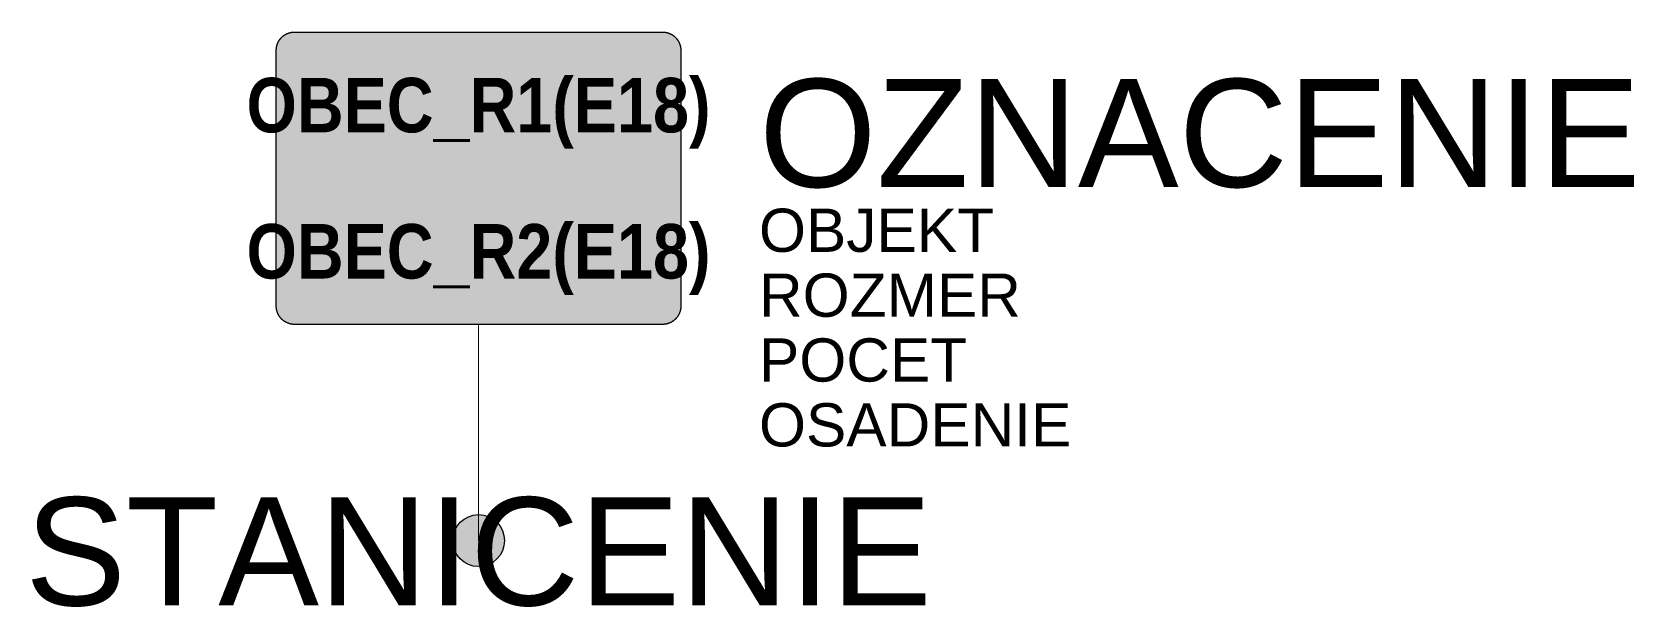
# Model space of a CAD drawing. Header units: metres. Extents: x -10.3 to 26.7, y -1.5 to 11.8.
import ezdxf
from ezdxf.enums import TextEntityAlignment as Align

# ---------------------------------------------------------------- set-up
doc = ezdxf.new("R2010")
doc.units = ezdxf.units.M
doc.layers.get('Defpoints').update_dxf_attribs({"color": 140, "lineweight": 5})
doc.styles.add('DZ', font='arialbd.ttf')
doc.styles.get("Standard").update_dxf_attribs({"font": 'arial.ttf'})

msp = doc.modelspace()

# ---------------------------------------------------------------- hatches: boundary and pattern name
at = {"true_color": 0xf1efea}
h = msp.add_hatch(color=7, dxfattribs=at)
h.dxf.hatch_style = 1
h.paths.add_polyline_path([(4.675, 11.344), (4.675, 11.35), (4.675, 11.355), (4.674, 11.36), (4.674, 11.365), (4.673, 11.376), (4.672, 11.386), (4.672, 11.391), (4.671, 11.397), (4.67, 11.402), (4.67, 11.407), (4.669, 11.412), (4.668, 11.417), (4.667, 11.422), (4.666, 11.427), (4.665, 11.432), (4.663, 11.437), (4.662, 11.442), (4.661, 11.447), (4.658, 11.457), (4.655, 11.467), (4.654, 11.472), (4.652, 11.477), (4.648, 11.487), (4.647, 11.492), (4.643, 11.501), (4.641, 11.506), (4.637, 11.515), (4.631, 11.526), (4.63, 11.529), (4.628, 11.534), (4.625, 11.538), (4.623, 11.543), (4.62, 11.548), (4.618, 11.552), (4.615, 11.556), (4.609, 11.565), (4.607, 11.57), (4.604, 11.574), (4.601, 11.578), (4.595, 11.587), (4.592, 11.591), (4.589, 11.595), (4.586, 11.599), (4.582, 11.603), (4.579, 11.607), (4.576, 11.611), (4.569, 11.619), (4.562, 11.627), (4.558, 11.631), (4.555, 11.635), (4.551, 11.638), (4.543, 11.646), (4.54, 11.649), (4.532, 11.656), (4.528, 11.66), (4.524, 11.663), (4.52, 11.667), (4.516, 11.67), (4.512, 11.673), (4.508, 11.676), (4.503, 11.679), (4.495, 11.685), (4.491, 11.688), (4.487, 11.691), (4.482, 11.694), (4.478, 11.697), (4.473, 11.7), (4.469, 11.702), (4.465, 11.705), (4.46, 11.708), (4.456, 11.71), (4.446, 11.715), (4.442, 11.717), (4.433, 11.722), (4.421, 11.727), (4.418, 11.728), (4.414, 11.73), (4.404, 11.734), (4.399, 11.736), (4.389, 11.739), (4.385, 11.741), (4.38, 11.743), (4.37, 11.746), (4.358, 11.749), (4.355, 11.75), (4.35, 11.751), (4.345, 11.752), (4.34, 11.753), (4.335, 11.754), (4.33, 11.755), (4.324, 11.756), (4.319, 11.757), (4.314, 11.758), (4.309, 11.759), (4.304, 11.759), (4.299, 11.76), (4.288, 11.761), (4.277, 11.762), (4.273, 11.762), (4.267, 11.762), (4.262, 11.762), (4.251, 11.762), (-4.252, 11.762), (-4.262, 11.762), (-4.267, 11.762), (-4.273, 11.762), (-4.278, 11.762), (-4.283, 11.761), (-4.288, 11.761), (-4.299, 11.76), (-4.304, 11.759), (-4.309, 11.759), (-4.314, 11.758), (-4.319, 11.757), (-4.324, 11.756), (-4.33, 11.755), (-4.335, 11.754), (-4.34, 11.753), (-4.345, 11.752), (-4.35, 11.751), (-4.355, 11.75), (-4.36, 11.748), (-4.365, 11.747), (-4.37, 11.746), (-4.38, 11.743), (-4.385, 11.741), (-4.39, 11.739), (-4.394, 11.738), (-4.399, 11.736), (-4.404, 11.734), (-4.414, 11.73), (-4.425, 11.725), (-4.434, 11.721), (-4.437, 11.72), (-4.442, 11.717), (-4.446, 11.715), (-4.456, 11.71), (-4.46, 11.708), (-4.465, 11.705), (-4.474, 11.7), (-4.478, 11.697), (-4.482, 11.694), (-4.487, 11.691), (-4.491, 11.688), (-4.495, 11.685), (-4.504, 11.679), (-4.508, 11.676), (-4.512, 11.673), (-4.516, 11.67), (-4.52, 11.667), (-4.524, 11.663), (-4.528, 11.66), (-4.532, 11.656), (-4.536, 11.653), (-4.54, 11.649), (-4.544, 11.646), (-4.551, 11.638), (-4.555, 11.635), (-4.558, 11.631), (-4.562, 11.627), (-4.565, 11.623), (-4.569, 11.619), (-4.576, 11.611), (-4.579, 11.607), (-4.582, 11.603), (-4.586, 11.599), (-4.589, 11.595), (-4.592, 11.591), (-4.595, 11.587), (-4.598, 11.583), (-4.601, 11.578), (-4.604, 11.574), (-4.607, 11.57), (-4.609, 11.565), (-4.615, 11.556), (-4.618, 11.552), (-4.62, 11.548), (-4.623, 11.543), (-4.625, 11.538), (-4.628, 11.534), (-4.63, 11.529), (-4.632, 11.525), (-4.638, 11.513), (-4.639, 11.511), (-4.641, 11.506), (-4.643, 11.501), (-4.645, 11.496), (-4.647, 11.492), (-4.648, 11.487), (-4.65, 11.482), (-4.652, 11.477), (-4.654, 11.472), (-4.655, 11.467), (-4.657, 11.462), (-4.658, 11.457), (-4.66, 11.452), (-4.661, 11.447), (-4.662, 11.442), (-4.664, 11.437), (-4.665, 11.432), (-4.667, 11.421), (-4.668, 11.417), (-4.67, 11.407), (-4.671, 11.396), (-4.672, 11.391), (-4.672, 11.386), (-4.673, 11.381), (-4.673, 11.376), (-4.674, 11.371), (-4.674, 11.365), (-4.674, 11.36), (-4.675, 11.355), (-4.675, 11.346), (-4.675, 5.423), (-4.675, 5.418), (-4.675, 5.413), (-4.675, 5.408), (-4.674, 5.402), (-4.674, 5.397), (-4.674, 5.392), (-4.673, 5.387), (-4.673, 5.381), (-4.672, 5.376), (-4.672, 5.371), (-4.671, 5.366), (-4.67, 5.355), (-4.669, 5.351), (-4.668, 5.345), (-4.667, 5.34), (-4.666, 5.335), (-4.665, 5.33), (-4.664, 5.325), (-4.661, 5.315), (-4.66, 5.31), (-4.658, 5.305), (-4.657, 5.3), (-4.655, 5.295), (-4.654, 5.29), (-4.65, 5.281), (-4.648, 5.276), (-4.647, 5.271), (-4.645, 5.266), (-4.643, 5.261), (-4.641, 5.256), (-4.639, 5.252), (-4.637, 5.247), (-4.634, 5.242), (-4.632, 5.238), (-4.63, 5.233), (-4.628, 5.229), (-4.623, 5.219), (-4.62, 5.215), (-4.618, 5.21), (-4.615, 5.206), (-4.612, 5.201), (-4.606, 5.192), (-4.599, 5.181), (-4.598, 5.18), (-4.595, 5.176), (-4.592, 5.171), (-4.589, 5.167), (-4.582, 5.159), (-4.574, 5.149), (-4.569, 5.143), (-4.565, 5.139), (-4.562, 5.135), (-4.558, 5.131), (-4.555, 5.128), (-4.551, 5.124), (-4.547, 5.12), (-4.544, 5.117), (-4.54, 5.113), (-4.536, 5.109), (-4.532, 5.106), (-4.524, 5.099), (-4.52, 5.096), (-4.516, 5.093), (-4.508, 5.086), (-4.504, 5.083), (-4.499, 5.08), (-4.495, 5.077), (-4.491, 5.074), (-4.482, 5.068), (-4.478, 5.065), (-4.469, 5.06), (-4.465, 5.057), (-4.46, 5.055), (-4.456, 5.052), (-4.446, 5.047), (-4.442, 5.045), (-4.437, 5.043), (-4.433, 5.041), (-4.428, 5.038), (-4.423, 5.036), (-4.413, 5.032), (-4.404, 5.028), (-4.399, 5.027), (-4.394, 5.025), (-4.39, 5.023), (-4.38, 5.02), (-4.37, 5.017), (-4.365, 5.015), (-4.36, 5.014), (-4.355, 5.013), (-4.35, 5.012), (-4.34, 5.009), (-4.335, 5.008), (-4.33, 5.007), (-4.324, 5.006), (-4.314, 5.005), (-4.304, 5.003), (-4.299, 5.003), (-4.288, 5.002), (-4.283, 5.001), (-4.278, 5.001), (-4.273, 5), (-4.267, 5), (-4.262, 5), (-4.258, 5), (4.252, 5), (4.257, 5), (4.262, 5), (4.267, 5), (4.273, 5), (4.278, 5.001), (4.289, 5.002), (4.299, 5.003), (4.304, 5.003), (4.309, 5.004), (4.314, 5.005), (4.319, 5.005), (4.324, 5.006), (4.33, 5.007), (4.335, 5.008), (4.34, 5.009), (4.35, 5.012), (4.355, 5.013), (4.36, 5.014), (4.371, 5.017), (4.38, 5.02), (4.39, 5.023), (4.394, 5.025), (4.399, 5.027), (4.404, 5.028), (4.414, 5.032), (4.418, 5.034), (4.423, 5.036), (4.428, 5.038), (4.433, 5.041), (4.437, 5.043), (4.442, 5.045), (4.446, 5.047), (4.456, 5.052), (4.46, 5.055), (4.469, 5.06), (4.473, 5.063), (4.483, 5.069), (4.494, 5.076), (4.495, 5.077), (4.499, 5.08), (4.503, 5.083), (4.508, 5.086), (4.512, 5.089), (4.516, 5.093), (4.52, 5.096), (4.524, 5.099), (4.528, 5.103), (4.532, 5.106), (4.536, 5.109), (4.54, 5.113), (4.543, 5.117), (4.547, 5.12), (4.555, 5.128), (4.558, 5.131), (4.562, 5.135), (4.569, 5.143), (4.576, 5.151), (4.579, 5.155), (4.582, 5.159), (4.589, 5.167), (4.592, 5.171), (4.595, 5.176), (4.598, 5.18), (4.601, 5.184), (4.607, 5.194), (4.615, 5.205), (4.615, 5.206), (4.618, 5.21), (4.62, 5.215), (4.623, 5.219), (4.625, 5.224), (4.628, 5.229), (4.63, 5.233), (4.632, 5.238), (4.634, 5.242), (4.637, 5.247), (4.639, 5.252), (4.641, 5.256), (4.643, 5.261), (4.647, 5.271), (4.648, 5.276), (4.65, 5.281), (4.652, 5.285), (4.654, 5.29), (4.655, 5.295), (4.658, 5.305), (4.661, 5.317), (4.662, 5.32), (4.663, 5.325), (4.666, 5.335), (4.667, 5.34), (4.668, 5.345), (4.669, 5.351), (4.67, 5.356), (4.67, 5.361), (4.671, 5.366), (4.672, 5.371), (4.672, 5.376), (4.673, 5.387), (4.674, 5.397), (4.674, 5.402), (4.675, 5.408), (4.675, 5.413), (4.675, 5.418), (4.675, 5.423)])
at = {"true_color": 0x292829}
h = msp.add_hatch(color=250, dxfattribs=at)
h.paths.add_polyline_path([(-4.264, 8.646), (-4.258, 8.646), (4.254, 8.646), (4.26, 8.646), (4.264, 8.646), (4.27, 8.647), (4.276, 8.648), (4.281, 8.649), (4.287, 8.65), (4.291, 8.651), (4.295, 8.652), (4.3, 8.653), (4.308, 8.656), (4.313, 8.658), (4.317, 8.66), (4.32, 8.661), (4.327, 8.665), (4.331, 8.667), (4.335, 8.67), (4.34, 8.673), (4.344, 8.675), (4.351, 8.681), (4.358, 8.687), (4.363, 8.691), (4.367, 8.695), (4.369, 8.698), (4.375, 8.705), (4.381, 8.713), (4.385, 8.718), (4.387, 8.722), (4.389, 8.726), (4.391, 8.729), (4.395, 8.737), (4.398, 8.743), (4.399, 8.746), (4.402, 8.752), (4.403, 8.757), (4.404, 8.761), (4.405, 8.765), (4.407, 8.771), (4.408, 8.776), (4.409, 8.782), (4.41, 8.791), (4.41, 8.799), (4.41, 8.805), (4.41, 11.339), (4.41, 11.343), (4.41, 11.35), (4.409, 11.357), (4.409, 11.363), (4.408, 11.369), (4.406, 11.375), (4.405, 11.379), (4.404, 11.383), (4.403, 11.388), (4.401, 11.394), (4.399, 11.397), (4.397, 11.403), (4.395, 11.408), (4.391, 11.415), (4.389, 11.418), (4.387, 11.423), (4.383, 11.428), (4.381, 11.431), (4.375, 11.439), (4.369, 11.446), (4.365, 11.451), (4.361, 11.454), (4.358, 11.457), (4.356, 11.459), (4.351, 11.463), (4.344, 11.469), (4.34, 11.471), (4.335, 11.474), (4.331, 11.477), (4.327, 11.479), (4.324, 11.481), (4.32, 11.482), (4.316, 11.484), (4.31, 11.487), (4.304, 11.489), (4.299, 11.491), (4.291, 11.493), (4.285, 11.494), (4.28, 11.495), (4.274, 11.496), (4.265, 11.497), (4.258, 11.498), (4.251, 11.498), (-4.254, 11.498), (-4.263, 11.498), (-4.27, 11.497), (-4.278, 11.496), (-4.286, 11.494), (-4.291, 11.493), (-4.295, 11.492), (-4.299, 11.491), (-4.303, 11.49), (-4.308, 11.488), (-4.319, 11.483), (-4.326, 11.479), (-4.331, 11.477), (-4.335, 11.474), (-4.34, 11.471), (-4.345, 11.468), (-4.352, 11.463), (-4.357, 11.458), (-4.361, 11.454), (-4.365, 11.45), (-4.371, 11.444), (-4.375, 11.439), (-4.379, 11.434), (-4.381, 11.431), (-4.383, 11.428), (-4.387, 11.423), (-4.389, 11.418), (-4.391, 11.415), (-4.393, 11.411), (-4.395, 11.408), (-4.397, 11.403), (-4.4, 11.396), (-4.403, 11.389), (-4.405, 11.381), (-4.407, 11.373), (-4.408, 11.365), (-4.409, 11.357), (-4.41, 11.35), (-4.41, 11.341), (-4.41, 8.805), (-4.41, 8.799), (-4.41, 8.791), (-4.409, 8.782), (-4.408, 8.774), (-4.406, 8.766), (-4.404, 8.76), (-4.402, 8.752), (-4.399, 8.745), (-4.396, 8.739), (-4.395, 8.736), (-4.393, 8.732), (-4.391, 8.729), (-4.389, 8.726), (-4.387, 8.721), (-4.383, 8.716), (-4.381, 8.713), (-4.379, 8.71), (-4.375, 8.704), (-4.371, 8.699), (-4.365, 8.694), (-4.361, 8.69), (-4.357, 8.685), (-4.352, 8.681), (-4.345, 8.676), (-4.338, 8.671), (-4.334, 8.669), (-4.331, 8.667), (-4.326, 8.664), (-4.319, 8.661), (-4.312, 8.658), (-4.306, 8.655), (-4.303, 8.654), (-4.299, 8.653), (-4.295, 8.652), (-4.29, 8.65), (-4.281, 8.649), (-4.276, 8.648), (-4.27, 8.647)])
h.paths.add_polyline_path([(4.569, 8.805), (4.569, 11.339), (4.569, 11.347), (4.569, 11.356), (4.568, 11.364), (4.567, 11.372), (4.567, 11.38), (4.566, 11.388), (4.564, 11.395), (4.563, 11.403), (4.561, 11.411), (4.559, 11.419), (4.557, 11.426), (4.555, 11.434), (4.552, 11.441), (4.55, 11.448), (4.547, 11.456), (4.544, 11.463), (4.541, 11.47), (4.538, 11.477), (4.534, 11.484), (4.531, 11.491), (4.527, 11.497), (4.523, 11.504), (4.519, 11.51), (4.515, 11.517), (4.511, 11.523), (4.506, 11.529), (4.501, 11.535), (4.497, 11.541), (4.492, 11.547), (4.487, 11.553), (4.481, 11.558), (4.476, 11.564), (4.471, 11.569), (4.465, 11.574), (4.459, 11.579), (4.454, 11.584), (4.448, 11.589), (4.442, 11.594), (4.435, 11.598), (4.429, 11.602), (4.423, 11.607), (4.416, 11.611), (4.41, 11.615), (4.403, 11.618), (4.396, 11.622), (4.389, 11.625), (4.382, 11.629), (4.375, 11.632), (4.368, 11.635), (4.361, 11.637), (4.353, 11.64), (4.346, 11.642), (4.339, 11.645), (4.331, 11.647), (4.323, 11.649), (4.316, 11.65), (4.308, 11.652), (4.3, 11.653), (4.292, 11.654), (4.284, 11.655), (4.276, 11.656), (4.268, 11.656), (4.26, 11.657), (4.252, 11.657), (-4.252, 11.657), (-4.26, 11.657), (-4.268, 11.656), (-4.276, 11.656), (-4.284, 11.655), (-4.292, 11.654), (-4.3, 11.653), (-4.308, 11.652), (-4.316, 11.65), (-4.323, 11.649), (-4.331, 11.647), (-4.339, 11.645), (-4.346, 11.642), (-4.354, 11.64), (-4.361, 11.637), (-4.368, 11.635), (-4.375, 11.632), (-4.382, 11.629), (-4.389, 11.625), (-4.396, 11.622), (-4.403, 11.618), (-4.41, 11.615), (-4.416, 11.611), (-4.423, 11.607), (-4.429, 11.602), (-4.435, 11.598), (-4.442, 11.594), (-4.448, 11.589), (-4.454, 11.584), (-4.459, 11.579), (-4.465, 11.574), (-4.471, 11.569), (-4.476, 11.564), (-4.481, 11.558), (-4.487, 11.553), (-4.492, 11.547), (-4.497, 11.541), (-4.501, 11.535), (-4.506, 11.529), (-4.511, 11.523), (-4.515, 11.517), (-4.519, 11.51), (-4.523, 11.504), (-4.527, 11.497), (-4.531, 11.491), (-4.534, 11.484), (-4.538, 11.477), (-4.541, 11.47), (-4.544, 11.463), (-4.547, 11.456), (-4.55, 11.448), (-4.553, 11.441), (-4.555, 11.434), (-4.557, 11.426), (-4.559, 11.419), (-4.561, 11.411), (-4.563, 11.403), (-4.564, 11.395), (-4.566, 11.388), (-4.567, 11.38), (-4.568, 11.372), (-4.568, 11.364), (-4.569, 11.356), (-4.569, 11.347), (-4.569, 11.339), (-4.569, 8.805), (-4.569, 8.796), (-4.569, 8.788), (-4.568, 8.78), (-4.568, 8.772), (-4.567, 8.764), (-4.566, 8.756), (-4.564, 8.748), (-4.563, 8.741), (-4.561, 8.733), (-4.559, 8.725), (-4.557, 8.718), (-4.555, 8.71), (-4.553, 8.703), (-4.55, 8.695), (-4.547, 8.688), (-4.544, 8.681), (-4.541, 8.674), (-4.538, 8.667), (-4.534, 8.66), (-4.531, 8.653), (-4.527, 8.647), (-4.523, 8.64), (-4.519, 8.633), (-4.515, 8.627), (-4.511, 8.621), (-4.506, 8.615), (-4.501, 8.609), (-4.497, 8.603), (-4.492, 8.597), (-4.487, 8.591), (-4.481, 8.586), (-4.476, 8.58), (-4.471, 8.575), (-4.465, 8.57), (-4.459, 8.564), (-4.454, 8.56), (-4.448, 8.555), (-4.442, 8.55), (-4.435, 8.546), (-4.429, 8.541), (-4.423, 8.537), (-4.416, 8.533), (-4.41, 8.529), (-4.403, 8.525), (-4.396, 8.522), (-4.389, 8.518), (-4.382, 8.515), (-4.375, 8.512), (-4.368, 8.509), (-4.361, 8.506), (-4.354, 8.504), (-4.346, 8.501), (-4.339, 8.499), (-4.331, 8.497), (-4.323, 8.495), (-4.316, 8.494), (-4.308, 8.492), (-4.3, 8.491), (-4.292, 8.49), (-4.284, 8.489), (-4.276, 8.488), (-4.268, 8.488), (-4.26, 8.487), (-4.252, 8.487), (4.252, 8.487), (4.26, 8.487), (4.268, 8.488), (4.276, 8.488), (4.284, 8.489), (4.292, 8.49), (4.3, 8.491), (4.308, 8.492), (4.316, 8.494), (4.323, 8.495), (4.331, 8.497), (4.339, 8.499), (4.346, 8.501), (4.353, 8.504), (4.361, 8.506), (4.368, 8.509), (4.375, 8.512), (4.382, 8.515), (4.389, 8.518), (4.396, 8.522), (4.403, 8.525), (4.41, 8.529), (4.416, 8.533), (4.423, 8.537), (4.429, 8.541), (4.435, 8.546), (4.442, 8.55), (4.448, 8.555), (4.454, 8.56), (4.459, 8.564), (4.465, 8.57), (4.471, 8.575), (4.476, 8.58), (4.481, 8.586), (4.487, 8.591), (4.492, 8.597), (4.497, 8.603), (4.501, 8.609), (4.506, 8.615), (4.511, 8.621), (4.515, 8.627), (4.519, 8.633), (4.523, 8.64), (4.527, 8.647), (4.531, 8.653), (4.534, 8.66), (4.538, 8.667), (4.541, 8.674), (4.544, 8.681), (4.547, 8.688), (4.55, 8.695), (4.552, 8.703), (4.555, 8.71), (4.557, 8.718), (4.559, 8.725), (4.561, 8.733), (4.563, 8.741), (4.564, 8.748), (4.566, 8.756), (4.567, 8.764), (4.567, 8.772), (4.568, 8.78), (4.569, 8.788), (4.569, 8.796)])
at = {"true_color": 0xba1e10}
for points in [[(4.41, 11.193), (4.41, 11.339), (4.41, 11.343), (4.41, 11.35), (4.409, 11.357), (4.409, 11.363), (4.408, 11.369), (4.406, 11.375), (4.405, 11.379), (4.404, 11.383), (4.403, 11.388), (4.401, 11.394), (4.399, 11.397), (4.397, 11.403), (4.395, 11.408), (4.391, 11.415), (4.389, 11.418), (4.387, 11.423), (4.383, 11.428), (4.381, 11.431), (4.375, 11.439), (4.369, 11.446), (4.365, 11.451), (4.361, 11.454), (4.358, 11.457), (4.356, 11.459), (4.351, 11.463), (4.344, 11.469), (4.34, 11.471), (4.335, 11.474), (4.331, 11.477), (4.327, 11.479), (4.324, 11.481), (4.32, 11.482), (4.316, 11.484), (4.31, 11.487), (4.304, 11.489), (4.299, 11.491), (4.291, 11.493), (4.285, 11.494), (4.28, 11.495), (4.274, 11.496), (4.265, 11.497), (4.258, 11.498), (4.251, 11.498), (3.016, 11.498), (-4.41, 8.951), (-4.41, 8.805), (-4.41, 8.799), (-4.41, 8.791), (-4.409, 8.782), (-4.408, 8.774), (-4.406, 8.766), (-4.404, 8.76), (-4.402, 8.752), (-4.399, 8.745), (-4.396, 8.739), (-4.395, 8.736), (-4.393, 8.732), (-4.391, 8.729), (-4.389, 8.726), (-4.387, 8.721), (-4.383, 8.716), (-4.381, 8.713), (-4.379, 8.71), (-4.375, 8.704), (-4.371, 8.699), (-4.365, 8.694), (-4.361, 8.69), (-4.357, 8.685), (-4.352, 8.681), (-4.345, 8.676), (-4.338, 8.671), (-4.334, 8.669), (-4.331, 8.667), (-4.326, 8.664), (-4.319, 8.661), (-4.312, 8.658), (-4.306, 8.655), (-4.303, 8.654), (-4.299, 8.653), (-4.295, 8.652), (-4.29, 8.65), (-4.281, 8.649), (-4.276, 8.648), (-4.27, 8.647), (-4.264, 8.646), (-4.258, 8.646), (-3.016, 8.646)], [(-4.41, 5.569), (-4.41, 5.423), (-4.41, 5.419), (-4.41, 5.412), (-4.409, 5.405), (-4.409, 5.399), (-4.408, 5.394), (-4.406, 5.387), (-4.405, 5.384), (-4.404, 5.38), (-4.403, 5.375), (-4.401, 5.369), (-4.399, 5.365), (-4.397, 5.359), (-4.395, 5.354), (-4.391, 5.348), (-4.389, 5.344), (-4.387, 5.339), (-4.383, 5.334), (-4.381, 5.331), (-4.375, 5.323), (-4.369, 5.317), (-4.365, 5.312), (-4.361, 5.308), (-4.358, 5.306), (-4.356, 5.303), (-4.351, 5.3), (-4.344, 5.294), (-4.34, 5.292), (-4.335, 5.288), (-4.331, 5.286), (-4.327, 5.284), (-4.324, 5.282), (-4.32, 5.28), (-4.316, 5.278), (-4.31, 5.276), (-4.304, 5.273), (-4.299, 5.272), (-4.291, 5.269), (-4.285, 5.268), (-4.28, 5.267), (-4.274, 5.266), (-4.265, 5.265), (-4.258, 5.265), (-4.251, 5.265), (-3.016, 5.265), (4.41, 7.812), (4.41, 7.958), (4.41, 7.963), (4.41, 7.972), (4.409, 7.981), (4.408, 7.988), (4.406, 7.996), (4.404, 8.003), (4.402, 8.01), (4.399, 8.018), (4.396, 8.023), (4.395, 8.027), (4.393, 8.03), (4.391, 8.034), (4.389, 8.037), (4.387, 8.042), (4.383, 8.047), (4.381, 8.05), (4.379, 8.053), (4.375, 8.058), (4.371, 8.063), (4.365, 8.069), (4.361, 8.073), (4.357, 8.077), (4.352, 8.081), (4.345, 8.086), (4.338, 8.091), (4.334, 8.094), (4.331, 8.096), (4.326, 8.098), (4.319, 8.102), (4.312, 8.105), (4.306, 8.107), (4.303, 8.108), (4.299, 8.11), (4.295, 8.111), (4.29, 8.112), (4.281, 8.114), (4.276, 8.115), (4.27, 8.116), (4.264, 8.116), (4.258, 8.117), (3.016, 8.117)]]:
    msp.add_hatch(color=22, dxfattribs=at).paths.add_polyline_path(points)
at = {"true_color": 0x005b8c}
h = msp.add_hatch(color=146, dxfattribs=at)
h.paths.add_polyline_path([(-4.264, 8.116), (-4.258, 8.117), (4.254, 8.117), (4.26, 8.116), (4.264, 8.116), (4.27, 8.116), (4.276, 8.115), (4.281, 8.114), (4.287, 8.113), (4.291, 8.112), (4.295, 8.111), (4.3, 8.109), (4.308, 8.106), (4.313, 8.104), (4.317, 8.103), (4.32, 8.101), (4.327, 8.098), (4.331, 8.096), (4.335, 8.093), (4.34, 8.09), (4.344, 8.087), (4.351, 8.081), (4.358, 8.075), (4.363, 8.071), (4.367, 8.067), (4.369, 8.065), (4.375, 8.058), (4.381, 8.05), (4.385, 8.044), (4.387, 8.04), (4.389, 8.037), (4.391, 8.034), (4.395, 8.026), (4.398, 8.02), (4.399, 8.016), (4.402, 8.01), (4.403, 8.005), (4.404, 8.001), (4.405, 7.998), (4.407, 7.991), (4.408, 7.986), (4.409, 7.98), (4.41, 7.972), (4.41, 7.964), (4.41, 7.958), (4.41, 5.423), (4.41, 5.419), (4.41, 5.412), (4.409, 5.405), (4.409, 5.399), (4.408, 5.394), (4.406, 5.387), (4.405, 5.384), (4.404, 5.38), (4.403, 5.375), (4.401, 5.369), (4.399, 5.365), (4.397, 5.359), (4.395, 5.354), (4.391, 5.348), (4.389, 5.344), (4.387, 5.34), (4.383, 5.335), (4.381, 5.331), (4.375, 5.323), (4.369, 5.317), (4.365, 5.312), (4.361, 5.308), (4.358, 5.306), (4.356, 5.303), (4.351, 5.3), (4.344, 5.294), (4.34, 5.292), (4.335, 5.288), (4.331, 5.286), (4.327, 5.284), (4.324, 5.282), (4.32, 5.28), (4.316, 5.278), (4.31, 5.276), (4.304, 5.273), (4.299, 5.272), (4.291, 5.27), (4.285, 5.268), (4.28, 5.267), (4.274, 5.266), (4.265, 5.265), (4.258, 5.265), (4.251, 5.265), (-4.254, 5.265), (-4.263, 5.265), (-4.27, 5.266), (-4.278, 5.267), (-4.286, 5.268), (-4.291, 5.27), (-4.295, 5.271), (-4.299, 5.272), (-4.303, 5.273), (-4.308, 5.275), (-4.319, 5.279), (-4.326, 5.283), (-4.331, 5.286), (-4.335, 5.288), (-4.34, 5.292), (-4.345, 5.295), (-4.352, 5.3), (-4.357, 5.304), (-4.361, 5.308), (-4.365, 5.312), (-4.371, 5.318), (-4.375, 5.323), (-4.379, 5.328), (-4.381, 5.331), (-4.383, 5.335), (-4.387, 5.34), (-4.389, 5.344), (-4.391, 5.348), (-4.393, 5.351), (-4.395, 5.354), (-4.397, 5.359), (-4.4, 5.367), (-4.403, 5.374), (-4.405, 5.381), (-4.407, 5.39), (-4.408, 5.398), (-4.409, 5.405), (-4.41, 5.412), (-4.41, 5.421), (-4.41, 7.958), (-4.41, 7.963), (-4.41, 7.972), (-4.409, 7.981), (-4.408, 7.988), (-4.406, 7.996), (-4.404, 8.003), (-4.402, 8.01), (-4.399, 8.018), (-4.396, 8.023), (-4.395, 8.027), (-4.393, 8.03), (-4.391, 8.034), (-4.389, 8.037), (-4.387, 8.042), (-4.383, 8.047), (-4.381, 8.05), (-4.379, 8.053), (-4.375, 8.058), (-4.371, 8.063), (-4.365, 8.069), (-4.361, 8.073), (-4.357, 8.077), (-4.352, 8.081), (-4.345, 8.086), (-4.338, 8.091), (-4.334, 8.094), (-4.331, 8.096), (-4.326, 8.098), (-4.319, 8.102), (-4.312, 8.105), (-4.306, 8.107), (-4.303, 8.108), (-4.299, 8.11), (-4.295, 8.111), (-4.29, 8.112), (-4.281, 8.114), (-4.276, 8.115), (-4.27, 8.116)])
h.paths.add_polyline_path([(4.569, 7.958), (4.569, 5.423), (4.569, 5.415), (4.569, 5.407), (4.568, 5.399), (4.567, 5.391), (4.567, 5.383), (4.566, 5.375), (4.564, 5.367), (4.563, 5.359), (4.561, 5.352), (4.559, 5.344), (4.557, 5.336), (4.555, 5.329), (4.552, 5.321), (4.55, 5.314), (4.547, 5.307), (4.544, 5.3), (4.541, 5.293), (4.538, 5.286), (4.534, 5.279), (4.531, 5.272), (4.527, 5.265), (4.523, 5.259), (4.519, 5.252), (4.515, 5.246), (4.511, 5.239), (4.506, 5.233), (4.501, 5.227), (4.497, 5.221), (4.492, 5.215), (4.487, 5.21), (4.481, 5.204), (4.476, 5.199), (4.471, 5.193), (4.465, 5.188), (4.459, 5.183), (4.454, 5.178), (4.448, 5.174), (4.442, 5.169), (4.435, 5.164), (4.429, 5.16), (4.423, 5.156), (4.416, 5.152), (4.41, 5.148), (4.403, 5.144), (4.396, 5.141), (4.389, 5.137), (4.382, 5.134), (4.375, 5.131), (4.368, 5.128), (4.361, 5.125), (4.353, 5.122), (4.346, 5.12), (4.339, 5.118), (4.331, 5.116), (4.323, 5.114), (4.316, 5.112), (4.308, 5.111), (4.3, 5.109), (4.292, 5.108), (4.284, 5.107), (4.276, 5.107), (4.268, 5.106), (4.26, 5.106), (4.252, 5.106), (-4.252, 5.106), (-4.26, 5.106), (-4.268, 5.106), (-4.276, 5.107), (-4.284, 5.107), (-4.292, 5.108), (-4.3, 5.109), (-4.308, 5.111), (-4.316, 5.112), (-4.323, 5.114), (-4.331, 5.116), (-4.339, 5.118), (-4.346, 5.12), (-4.354, 5.122), (-4.361, 5.125), (-4.368, 5.128), (-4.375, 5.131), (-4.382, 5.134), (-4.389, 5.137), (-4.396, 5.141), (-4.403, 5.144), (-4.41, 5.148), (-4.416, 5.152), (-4.423, 5.156), (-4.429, 5.16), (-4.435, 5.164), (-4.442, 5.169), (-4.448, 5.174), (-4.454, 5.178), (-4.459, 5.183), (-4.465, 5.188), (-4.471, 5.193), (-4.476, 5.199), (-4.481, 5.204), (-4.487, 5.21), (-4.492, 5.215), (-4.497, 5.221), (-4.501, 5.227), (-4.506, 5.233), (-4.511, 5.239), (-4.515, 5.246), (-4.519, 5.252), (-4.523, 5.259), (-4.527, 5.265), (-4.531, 5.272), (-4.534, 5.279), (-4.538, 5.286), (-4.541, 5.293), (-4.544, 5.3), (-4.547, 5.307), (-4.55, 5.314), (-4.553, 5.321), (-4.555, 5.329), (-4.557, 5.336), (-4.559, 5.344), (-4.561, 5.352), (-4.563, 5.359), (-4.564, 5.367), (-4.566, 5.375), (-4.567, 5.383), (-4.568, 5.391), (-4.568, 5.399), (-4.569, 5.407), (-4.569, 5.415), (-4.569, 5.423), (-4.569, 7.958), (-4.569, 7.966), (-4.569, 7.974), (-4.568, 7.982), (-4.568, 7.99), (-4.567, 7.998), (-4.566, 8.006), (-4.564, 8.014), (-4.563, 8.022), (-4.561, 8.03), (-4.559, 8.037), (-4.557, 8.045), (-4.555, 8.052), (-4.553, 8.06), (-4.55, 8.067), (-4.547, 8.074), (-4.544, 8.082), (-4.541, 8.089), (-4.538, 8.096), (-4.534, 8.102), (-4.531, 8.109), (-4.527, 8.116), (-4.523, 8.123), (-4.519, 8.129), (-4.515, 8.135), (-4.511, 8.142), (-4.506, 8.148), (-4.501, 8.154), (-4.497, 8.16), (-4.492, 8.166), (-4.487, 8.171), (-4.481, 8.177), (-4.476, 8.182), (-4.471, 8.188), (-4.465, 8.193), (-4.459, 8.198), (-4.454, 8.203), (-4.448, 8.208), (-4.442, 8.212), (-4.435, 8.217), (-4.429, 8.221), (-4.423, 8.225), (-4.416, 8.229), (-4.41, 8.233), (-4.403, 8.237), (-4.396, 8.241), (-4.389, 8.244), (-4.382, 8.247), (-4.375, 8.25), (-4.368, 8.253), (-4.361, 8.256), (-4.354, 8.259), (-4.346, 8.261), (-4.339, 8.263), (-4.331, 8.265), (-4.323, 8.267), (-4.316, 8.269), (-4.308, 8.27), (-4.3, 8.272), (-4.292, 8.273), (-4.284, 8.274), (-4.276, 8.275), (-4.268, 8.275), (-4.26, 8.275), (-4.252, 8.275), (4.252, 8.275), (4.26, 8.275), (4.268, 8.275), (4.276, 8.275), (4.284, 8.274), (4.292, 8.273), (4.3, 8.272), (4.308, 8.27), (4.316, 8.269), (4.323, 8.267), (4.331, 8.265), (4.339, 8.263), (4.346, 8.261), (4.353, 8.259), (4.361, 8.256), (4.368, 8.253), (4.375, 8.25), (4.382, 8.247), (4.389, 8.244), (4.396, 8.241), (4.403, 8.237), (4.41, 8.233), (4.416, 8.229), (4.423, 8.225), (4.429, 8.221), (4.435, 8.217), (4.442, 8.212), (4.448, 8.208), (4.454, 8.203), (4.459, 8.198), (4.465, 8.193), (4.471, 8.188), (4.476, 8.182), (4.481, 8.177), (4.487, 8.171), (4.492, 8.166), (4.497, 8.16), (4.501, 8.154), (4.506, 8.148), (4.511, 8.142), (4.515, 8.135), (4.519, 8.129), (4.523, 8.123), (4.527, 8.116), (4.531, 8.109), (4.534, 8.102), (4.538, 8.096), (4.541, 8.089), (4.544, 8.082), (4.547, 8.074), (4.55, 8.067), (4.552, 8.06), (4.555, 8.052), (4.557, 8.045), (4.559, 8.037), (4.561, 8.03), (4.563, 8.022), (4.564, 8.014), (4.566, 8.006), (4.567, 7.998), (4.567, 7.99), (4.568, 7.982), (4.569, 7.974), (4.569, 7.966)])
h = msp.add_hatch(color=0)
h.dxf.hatch_style = 1
h.paths.add_polyline_path([(0.6, 0, 1), (-0.6, 0, 1)])

# ---------------------------------------------------------------- linework, layer by layer
at = {"lineweight": 9}
msp.add_line((0, 5), (0, 2.5), dxfattribs=at)
at = {"color": 0, "lineweight": 9}
msp.add_line((0, 2.5), (0, 0), dxfattribs=at)
at = {"color": 7, "true_color": 0xf1efea}
msp.add_lwpolyline([(-4.257, 5), (-4.262, 5), (-4.267, 5), (-4.273, 5), (-4.278, 5.001), (-4.283, 5.001), (-4.288, 5.002), (-4.293, 5.002), (-4.299, 5.003), (-4.304, 5.003), (-4.309, 5.004), (-4.314, 5.005), (-4.319, 5.005), (-4.324, 5.006), (-4.33, 5.007), (-4.335, 5.008), (-4.34, 5.009), (-4.345, 5.01), (-4.35, 5.012), (-4.355, 5.013), (-4.36, 5.014), (-4.365, 5.015), (-4.37, 5.017), (-4.375, 5.018), (-4.38, 5.02), (-4.385, 5.021), (-4.39, 5.023), (-4.394, 5.025), (-4.399, 5.027), (-4.404, 5.028), (-4.409, 5.03), (-4.414, 5.032), (-4.418, 5.034), (-4.423, 5.036), (-4.428, 5.038), (-4.433, 5.041), (-4.437, 5.043), (-4.442, 5.045), (-4.446, 5.047), (-4.451, 5.05), (-4.456, 5.052), (-4.46, 5.055), (-4.465, 5.057), (-4.469, 5.06), (-4.473, 5.063), (-4.478, 5.065), (-4.482, 5.068), (-4.487, 5.071), (-4.491, 5.074), (-4.495, 5.077), (-4.499, 5.08), (-4.504, 5.083), (-4.508, 5.086), (-4.512, 5.089), (-4.516, 5.093), (-4.52, 5.096), (-4.524, 5.099), (-4.528, 5.103), (-4.532, 5.106), (-4.536, 5.109), (-4.54, 5.113), (-4.544, 5.117), (-4.547, 5.12), (-4.551, 5.124), (-4.555, 5.128), (-4.558, 5.131), (-4.562, 5.135), (-4.565, 5.139), (-4.569, 5.143), (-4.572, 5.147), (-4.576, 5.151), (-4.579, 5.155), (-4.582, 5.159), (-4.586, 5.163), (-4.589, 5.167), (-4.592, 5.171), (-4.595, 5.176), (-4.598, 5.18), (-4.601, 5.184), (-4.604, 5.188), (-4.607, 5.193), (-4.609, 5.197), (-4.612, 5.201), (-4.615, 5.206), (-4.618, 5.21), (-4.62, 5.215), (-4.623, 5.219), (-4.625, 5.224), (-4.628, 5.229), (-4.63, 5.233), (-4.632, 5.238), (-4.634, 5.242), (-4.637, 5.247), (-4.639, 5.252), (-4.641, 5.256), (-4.643, 5.261), (-4.645, 5.266), (-4.647, 5.271), (-4.648, 5.276), (-4.65, 5.281), (-4.652, 5.285), (-4.654, 5.29), (-4.655, 5.295), (-4.657, 5.3), (-4.658, 5.305), (-4.66, 5.31), (-4.661, 5.315), (-4.662, 5.32), (-4.664, 5.325), (-4.665, 5.33), (-4.666, 5.335), (-4.667, 5.34), (-4.668, 5.345), (-4.669, 5.351), (-4.67, 5.356), (-4.67, 5.361), (-4.671, 5.366), (-4.672, 5.371), (-4.672, 5.376), (-4.673, 5.381), (-4.673, 5.387), (-4.674, 5.392), (-4.674, 5.397), (-4.674, 5.402), (-4.675, 5.408), (-4.675, 5.413), (-4.675, 5.418), (-4.675, 5.423), (-4.675, 11.339), (-4.675, 11.344), (-4.675, 11.35), (-4.675, 11.355), (-4.674, 11.36), (-4.674, 11.365), (-4.674, 11.371), (-4.673, 11.376), (-4.673, 11.381), (-4.672, 11.386), (-4.672, 11.391), (-4.671, 11.397), (-4.67, 11.402), (-4.67, 11.407), (-4.669, 11.412), (-4.668, 11.417), (-4.667, 11.422), (-4.666, 11.427), (-4.665, 11.432), (-4.664, 11.437), (-4.662, 11.442), (-4.661, 11.447), (-4.66, 11.452), (-4.658, 11.457), (-4.657, 11.462), (-4.655, 11.467), (-4.654, 11.472), (-4.652, 11.477), (-4.65, 11.482), (-4.648, 11.487), (-4.647, 11.492), (-4.645, 11.496), (-4.643, 11.501), (-4.641, 11.506), (-4.639, 11.511), (-4.637, 11.515), (-4.634, 11.52), (-4.632, 11.525), (-4.63, 11.529), (-4.628, 11.534), (-4.625, 11.538), (-4.623, 11.543), (-4.62, 11.548), (-4.618, 11.552), (-4.615, 11.556), (-4.612, 11.561), (-4.609, 11.565), (-4.607, 11.57), (-4.604, 11.574), (-4.601, 11.578), (-4.598, 11.583), (-4.595, 11.587), (-4.592, 11.591), (-4.589, 11.595), (-4.586, 11.599), (-4.582, 11.603), (-4.579, 11.607), (-4.576, 11.611), (-4.572, 11.615), (-4.569, 11.619), (-4.565, 11.623), (-4.562, 11.627), (-4.558, 11.631), (-4.555, 11.635), (-4.551, 11.638), (-4.547, 11.642), (-4.544, 11.646), (-4.54, 11.649), (-4.536, 11.653), (-4.532, 11.656), (-4.528, 11.66), (-4.524, 11.663), (-4.52, 11.667), (-4.516, 11.67), (-4.512, 11.673), (-4.508, 11.676), (-4.504, 11.679), (-4.499, 11.682), (-4.495, 11.685), (-4.491, 11.688), (-4.487, 11.691), (-4.482, 11.694), (-4.478, 11.697), (-4.473, 11.7), (-4.469, 11.702), (-4.465, 11.705), (-4.46, 11.708), (-4.456, 11.71), (-4.451, 11.713), (-4.446, 11.715), (-4.442, 11.717), (-4.437, 11.72), (-4.433, 11.722), (-4.428, 11.724), (-4.423, 11.726), (-4.418, 11.728), (-4.414, 11.73), (-4.409, 11.732), (-4.404, 11.734), (-4.399, 11.736), (-4.394, 11.738), (-4.39, 11.739), (-4.385, 11.741), (-4.38, 11.743), (-4.375, 11.744), (-4.37, 11.746), (-4.365, 11.747), (-4.36, 11.748), (-4.355, 11.75), (-4.35, 11.751), (-4.345, 11.752), (-4.34, 11.753), (-4.335, 11.754), (-4.33, 11.755), (-4.324, 11.756), (-4.319, 11.757), (-4.314, 11.758), (-4.309, 11.759), (-4.304, 11.759), (-4.299, 11.76), (-4.293, 11.76), (-4.288, 11.761), (-4.283, 11.761), (-4.278, 11.762), (-4.273, 11.762), (-4.267, 11.762), (-4.262, 11.762), (-4.257, 11.762), (-4.252, 11.762), (4.252, 11.762), (4.257, 11.762), (4.262, 11.762), (4.267, 11.762), (4.273, 11.762), (4.278, 11.762), (4.283, 11.761), (4.288, 11.761), (4.293, 11.76), (4.299, 11.76), (4.304, 11.759), (4.309, 11.759), (4.314, 11.758), (4.319, 11.757), (4.324, 11.756), (4.33, 11.755), (4.335, 11.754), (4.34, 11.753), (4.345, 11.752), (4.35, 11.751), (4.355, 11.75), (4.36, 11.748), (4.365, 11.747), (4.37, 11.746), (4.375, 11.744), (4.38, 11.743), (4.385, 11.741), (4.39, 11.739), (4.394, 11.738), (4.399, 11.736), (4.404, 11.734), (4.409, 11.732), (4.414, 11.73), (4.418, 11.728), (4.423, 11.726), (4.428, 11.724), (4.433, 11.722), (4.437, 11.72), (4.442, 11.717), (4.446, 11.715), (4.451, 11.713), (4.456, 11.71), (4.46, 11.708), (4.465, 11.705), (4.469, 11.702), (4.473, 11.7), (4.478, 11.697), (4.482, 11.694), (4.487, 11.691), (4.491, 11.688), (4.495, 11.685), (4.499, 11.682), (4.503, 11.679), (4.508, 11.676), (4.512, 11.673), (4.516, 11.67), (4.52, 11.667), (4.524, 11.663), (4.528, 11.66), (4.532, 11.656), (4.536, 11.653), (4.54, 11.649), (4.543, 11.646), (4.547, 11.642), (4.551, 11.638), (4.555, 11.635), (4.558, 11.631), (4.562, 11.627), (4.565, 11.623), (4.569, 11.619), (4.572, 11.615), (4.576, 11.611), (4.579, 11.607), (4.582, 11.603), (4.586, 11.599), (4.589, 11.595), (4.592, 11.591), (4.595, 11.587), (4.598, 11.583), (4.601, 11.578), (4.604, 11.574), (4.607, 11.57), (4.609, 11.565), (4.612, 11.561), (4.615, 11.556), (4.618, 11.552), (4.62, 11.548), (4.623, 11.543), (4.625, 11.538), (4.628, 11.534), (4.63, 11.529), (4.632, 11.525), (4.634, 11.52), (4.637, 11.515), (4.639, 11.511), (4.641, 11.506), (4.643, 11.501), (4.645, 11.496), (4.647, 11.492), (4.648, 11.487), (4.65, 11.482), (4.652, 11.477), (4.654, 11.472), (4.655, 11.467), (4.657, 11.462), (4.658, 11.457), (4.66, 11.452), (4.661, 11.447), (4.662, 11.442), (4.663, 11.437), (4.665, 11.432), (4.666, 11.427), (4.667, 11.422), (4.668, 11.417), (4.669, 11.412), (4.67, 11.407), (4.67, 11.402), (4.671, 11.397), (4.672, 11.391), (4.672, 11.386), (4.673, 11.381), (4.673, 11.376), (4.674, 11.371), (4.674, 11.365), (4.674, 11.36), (4.675, 11.355), (4.675, 11.35), (4.675, 11.344), (4.675, 11.339), (4.675, 5.423), (4.675, 5.418), (4.675, 5.413), (4.675, 5.408), (4.674, 5.402), (4.674, 5.397), (4.674, 5.392), (4.673, 5.387), (4.673, 5.381), (4.672, 5.376), (4.672, 5.371), (4.671, 5.366), (4.67, 5.361), (4.67, 5.356), (4.669, 5.351), (4.668, 5.345), (4.667, 5.34), (4.666, 5.335), (4.665, 5.33), (4.663, 5.325), (4.662, 5.32), (4.661, 5.315), (4.66, 5.31), (4.658, 5.305), (4.657, 5.3), (4.655, 5.295), (4.654, 5.29), (4.652, 5.285), (4.65, 5.281), (4.648, 5.276), (4.647, 5.271), (4.645, 5.266), (4.643, 5.261), (4.641, 5.256), (4.639, 5.252), (4.637, 5.247), (4.634, 5.242), (4.632, 5.238), (4.63, 5.233), (4.628, 5.229), (4.625, 5.224), (4.623, 5.219), (4.62, 5.215), (4.618, 5.21), (4.615, 5.206), (4.612, 5.201), (4.609, 5.197), (4.607, 5.193), (4.604, 5.188), (4.601, 5.184), (4.598, 5.18), (4.595, 5.176), (4.592, 5.171), (4.589, 5.167), (4.586, 5.163), (4.582, 5.159), (4.579, 5.155), (4.576, 5.151), (4.572, 5.147), (4.569, 5.143), (4.565, 5.139), (4.562, 5.135), (4.558, 5.131), (4.555, 5.128), (4.551, 5.124), (4.547, 5.12), (4.543, 5.117), (4.54, 5.113), (4.536, 5.109), (4.532, 5.106), (4.528, 5.103), (4.524, 5.099), (4.52, 5.096), (4.516, 5.093), (4.512, 5.089), (4.508, 5.086), (4.503, 5.083), (4.499, 5.08), (4.495, 5.077), (4.491, 5.074), (4.487, 5.071), (4.482, 5.068), (4.478, 5.065), (4.473, 5.063), (4.469, 5.06), (4.465, 5.057), (4.46, 5.055), (4.456, 5.052), (4.451, 5.05), (4.446, 5.047), (4.442, 5.045), (4.437, 5.043), (4.433, 5.041), (4.428, 5.038), (4.423, 5.036), (4.418, 5.034), (4.414, 5.032), (4.409, 5.03), (4.404, 5.028), (4.399, 5.027), (4.394, 5.025), (4.39, 5.023), (4.385, 5.021), (4.38, 5.02), (4.375, 5.018), (4.37, 5.017), (4.365, 5.015), (4.36, 5.014), (4.355, 5.013), (4.35, 5.012), (4.345, 5.01), (4.34, 5.009), (4.335, 5.008), (4.33, 5.007), (4.324, 5.006), (4.319, 5.005), (4.314, 5.005), (4.309, 5.004), (4.304, 5.003), (4.299, 5.003), (4.293, 5.002), (4.288, 5.002), (4.283, 5.001), (4.278, 5.001), (4.273, 5), (4.267, 5), (4.262, 5), (4.257, 5), (4.252, 5), (-4.252, 5)], close=True, dxfattribs=at)
at = {"color": 0}
msp.add_circle((0, 0), 0.6, dxfattribs=at)

# ---------------------------------------------------------------- texts
at = {"color": 250, "true_color": 0x292829, "style": 'DZ', "width": 0.85}
for tag, text, p in [('OBEC_R1(E18)', 'Vyškov', (0, 10.072)), ('OBEC_R2(E18)', 'Hohenau', (0, 6.691))]:
    msp.add_attdef(tag, text=text, height=1.26, dxfattribs=at).set_placement(p, align=Align.MIDDLE_CENTER)
msp.add_attdef('OZNACENIE', (6.482, 8.177), '306-70', height=2.5)
msp.add_attdef('STANICENIE', text='', height=2.5).set_placement((0, 1), align=Align.TOP_CENTER)
at = {"layer": 'Defpoints'}
for tag, p, s in [('OBJEKT', (6.482, 6.677), ''), ('ROZMER', (6.482, 5.177), '600x900/840x1260'), ('POCET', (6.482, 3.677), ''), ('OSADENIE', (6.482, 2.177), '')]:
    msp.add_attdef(tag, p, s, height=1, dxfattribs=at)

doc.saveas('drawing.dxf')
